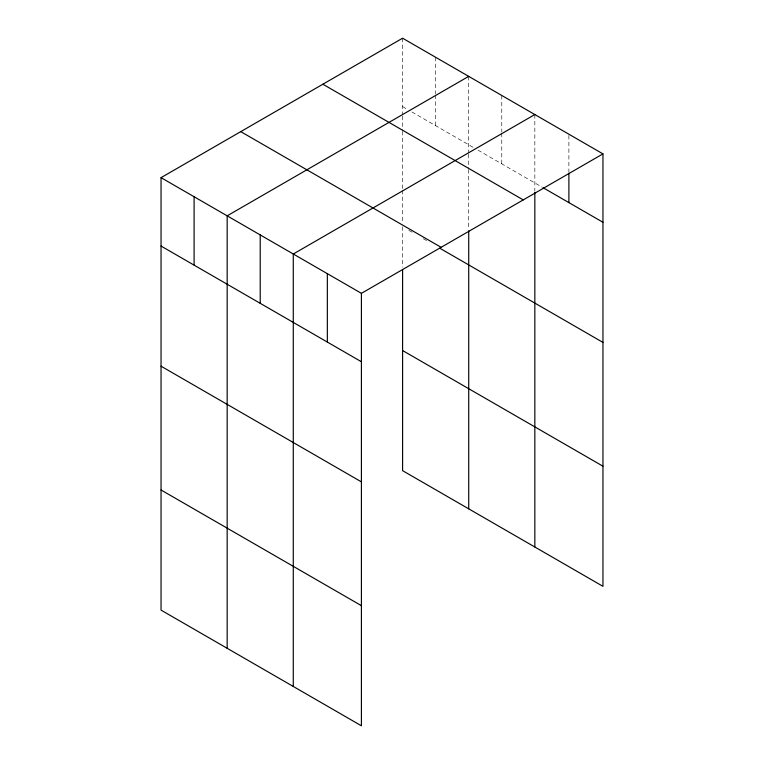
<?xml version="1.0" encoding="UTF-8"?>
<svg xmlns="http://www.w3.org/2000/svg" width="764" height="764" viewBox="0 0 764 764"><rect width="100%" height="100%" fill="white"/><g stroke="black" fill="none" stroke-linecap="round" stroke-linejoin="round"><path stroke-width="0.57" stroke-dasharray="3.82 2.86" d="M402.59 106.597L407.756 109.577M411.892 111.964L473.881 147.748M478.016 150.136L542.058 187.113M408.788 230.317L412.923 232.705M423.256 238.664L427.391 241.052M568.894 135.39L568.894 171.948M534.838 114.552L534.838 191.191M501.776 95.462L501.776 132.019M501.776 133.194L501.776 163.859M468.714 76.371L468.714 153.02M468.714 154.194L468.714 168.328M468.714 169.503L468.714 229.572M435.652 57.29L435.652 93.848M435.652 95.022L435.652 125.678M402.59 38.2L402.59 114.839M402.59 116.023L402.59 130.157M402.59 131.332L402.59 189.042M402.59 190.226L402.59 222.028M402.59 226.736L402.59 267.209"/><path stroke-width="1.15" d="M602.958 153.879L361.41 293.338L361.41 725.8L161.042 610.121L161.042 177.659L402.59 38.2L602.958 153.879L602.958 586.341L402.59 470.662L402.59 269.587M468.714 76.371L227.166 215.83L227.166 648.292M534.838 114.552L293.281 254.011L293.281 686.473M543.089 187.715L602.958 222.276M322.876 84.221L523.244 199.901M240.755 131.637L441.124 247.316M439.787 248.214L602.958 342.415M161.042 177.659L361.41 293.338M402.59 350.523L602.958 466.202M161.042 246.056L361.41 361.735M161.042 366.195L361.41 481.874M161.042 489.982L361.41 605.661M568.894 173.132L568.894 202.613M534.838 192.366L534.838 547.014M468.714 230.757L468.714 508.834M327.345 273.674L327.345 342.071M260.218 234.92L260.218 303.318M194.104 196.749L194.104 265.137"/></g></svg>
